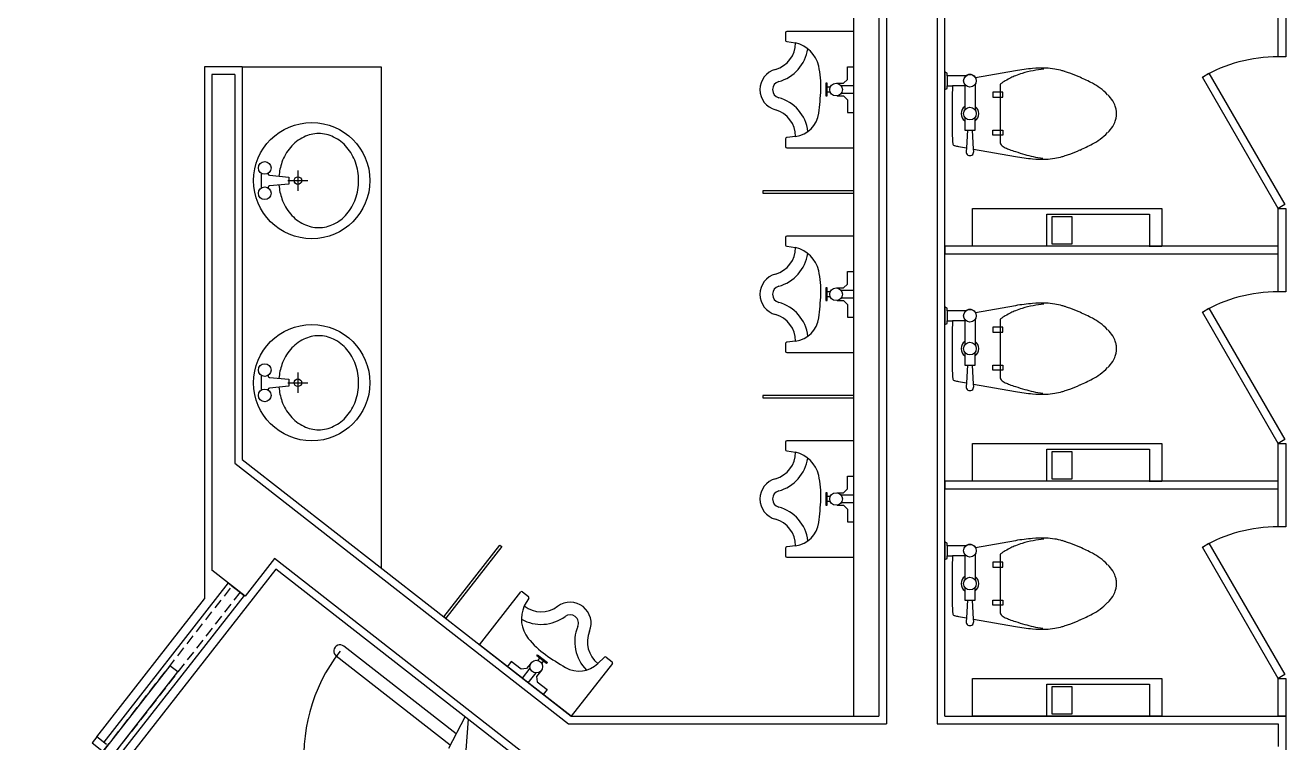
# Model space of a CAD drawing. Header units: millimetres. Extents: x -7718 to 414843, y 91724 to 341395.
# Drawn here: x 376394 to 381383, y 163884 to 166724 of the extents above; entities that cross this region are included whole.
import ezdxf

# ---------------------------------------------------------------- set-up
doc = ezdxf.new("R2010")
doc.units = ezdxf.units.MM
doc.header["$LTSCALE"] = 200
doc.header["$MEASUREMENT"] = 0
doc.linetypes.add('H0', pattern=[0.3, 0.2, -0.1])
doc.layers.add('e-plan', color=9, linetype='CONTINUOUS')

msp = doc.modelspace()

# ---------------------------------------------------------------- linework, layer by layer
at = {"layer": 'e-plan'}
for p, q in [((379802.6, 167708.6), (379802.6, 163958.6)), ((380002.6, 167708.6), (380002.6, 163958.6)), ((379772.6, 167678.6), (379772.6, 163988.6)), ((380032.6, 163988.6), (380032.6, 167678.6)), ((381352.6, 166598.6), (381352.6, 166928.6)), ((381382.6, 166928.6), (381382.6, 166598.6)), ((379402.6, 166693.6), (379402.6, 166663.6)), ((379672.6, 166698.6), (379407.6, 166698.6)), ((379672.6, 166238.6), (379672.6, 166698.6)), ((379407.6, 166658.6), (379442.6, 166653.6)), ((381382.6, 166598.6), (381352.6, 166598.6)), ((377102.6, 166558.6), (377102.6, 164452.8)), ((377252.6, 166558.6), (377102.6, 166558.6)), ((377252.6, 166558.6), (377252.6, 165005.5)), ((379647.6, 166508.6), (379647.6, 166558.6)), ((379647.6, 166558.6), (379672.6, 166558.6)), ((380032.6, 166538.6), (380032.6, 166468.6)), ((380042.6, 166533.6), (380032.6, 166538.6)), ((380312.6, 166543.6), (380154.5, 166515.7)), ((377132.6, 166528.6), (377132.6, 164566.3)), ((377222.6, 166528.6), (377132.6, 166528.6)), ((377222.6, 166528.6), (377222.6, 164990.8)), ((379567.6, 166493.6), (379562.6, 166493.6)), ((379562.6, 166493.6), (379562.6, 166443.6)), ((379567.6, 166443.6), (379567.6, 166493.6)), ((379607.6, 166493.6), (379632.6, 166493.6)), ((379632.6, 166493.6), (379647.6, 166508.6)), ((380042.6, 166523.6), (380042.6, 166533.6)), ((380042.6, 166523.6), (380042.6, 166483.6)), ((380117.6, 166523.6), (380042.6, 166523.6)), ((380112.6, 166488.6), (380112.6, 166388.6)), ((380152.6, 166488.6), (380152.6, 166388.6)), ((380252.6, 166488.6), (380252.6, 166373.6)), ((381052.6, 166518.2), (381078.6, 166533.2)), ((381352.6, 165998.6), (381052.6, 166518.2)), ((381078.6, 166533.2), (381378.6, 166013.6)), ((379562.6, 166443.6), (379567.6, 166443.6)), ((379577.6, 166478.6), (379567.6, 166478.6)), ((379577.6, 166458.6), (379567.6, 166458.6)), ((379607.6, 166443.6), (379632.6, 166443.6)), ((379672.6, 166483.6), (379622.6, 166483.6)), ((379672.6, 166453.6), (379622.6, 166453.6)), ((379632.6, 166443.6), (379647.6, 166428.6)), ((380032.6, 166468.6), (380042.6, 166473.6)), ((380042.6, 166473.6), (380042.6, 166483.6)), ((380042.6, 166483.6), (380063.9, 166483.6)), ((380062.6, 166448.6), (380062.6, 166373.6)), ((380117.6, 166483.6), (380063.9, 166483.6)), ((380262.6, 166458.6), (380222.6, 166458.6)), ((380222.6, 166458.6), (380222.6, 166438.6)), ((380222.6, 166438.6), (380262.6, 166438.6)), ((380262.6, 166438.6), (380262.6, 166458.6)), ((379647.6, 166428.6), (379647.6, 166378.6)), ((379647.6, 166378.6), (379672.6, 166378.6)), ((380062.6, 166373.6), (380062.6, 166298.6)), ((380112.6, 166358.6), (380112.6, 166308.6)), ((380152.6, 166308.6), (380152.6, 166358.6)), ((380252.6, 166373.6), (380252.6, 166258.6)), ((380112.6, 166308.6), (380152.6, 166308.6)), ((380122.6, 166308.6), (380118.4, 166238)), ((380147, 166232.8), (380142.6, 166308.6)), ((380222.6, 166308.6), (380262.6, 166308.6)), ((380222.6, 166288.6), (380222.6, 166308.6)), ((380262.6, 166288.6), (380222.6, 166288.6)), ((380262.6, 166308.6), (380262.6, 166288.6)), ((379402.6, 166273.6), (379402.6, 166243.6)), ((379442.6, 166283.6), (379407.6, 166278.6)), ((379407.6, 166238.6), (379672.6, 166238.6)), ((380087.6, 166243.6), (380118.4, 166238)), ((380118.4, 166238), (380117.6, 166223.6)), ((380147.6, 166223.6), (380147, 166232.8)), ((380147, 166232.8), (380312.6, 166203.6)), ((377327.6, 166137.9), (377327.6, 166079.3)), ((377355.6, 166137.9), (377355.6, 166134.8)), ((377472.6, 166148.6), (377472.6, 166068.6)), ((377360.1, 166129.8), (377436.6, 166122.6)), ((377436.6, 166094.6), (377360.1, 166087.4)), ((377432.6, 166108.6), (377512.6, 166108.6)), ((377436.6, 166122.6), (377436.6, 166094.6)), ((377355.6, 166082.4), (377355.6, 166079.3)), ((379672.6, 166068.6), (379312.6, 166068.6)), ((379312.6, 166068.6), (379312.6, 166058.6)), ((379312.6, 166058.6), (379672.6, 166058.6)), ((379672.6, 166058.6), (379672.6, 166068.6)), ((380142.6, 165848.6), (380142.6, 165998.6)), ((380142.6, 165998.6), (380892.6, 165998.6)), ((380892.6, 165998.6), (380892.6, 165848.6)), ((381378.6, 166013.6), (381352.6, 165998.6)), ((381352.6, 165668.6), (381352.6, 165998.6)), ((381352.6, 165998.6), (381382.6, 165998.6)), ((381382.6, 165998.6), (381382.6, 165668.6)), ((380436.6, 165848.6), (380436.6, 165975.6)), ((380436.6, 165975.6), (380842.6, 165975.6)), ((380536.6, 165965.6), (380456.6, 165965.6)), ((380456.6, 165965.6), (380456.6, 165858.6)), ((380536.6, 165858.6), (380536.6, 165965.6)), ((380842.6, 165975.6), (380842.6, 165848.6)), ((379672.6, 165888.6), (379407.6, 165888.6)), ((379672.6, 165428.6), (379672.6, 165888.6)), ((379402.6, 165883.6), (379402.6, 165853.6)), ((379407.6, 165848.6), (379442.6, 165843.6)), ((380436.4, 165848.5), (380032.6, 165848.6)), ((380032.6, 165848.6), (380032.6, 165818.6)), ((380892.6, 165848.6), (380142.6, 165848.6)), ((380842.4, 165848.4), (380436.4, 165848.5)), ((380842.6, 165848.6), (380436.6, 165848.6)), ((380456.6, 165858.6), (380536.6, 165858.6)), ((380892.4, 165848.4), (380842.4, 165848.4)), ((380842.4, 165848.4), (380842.4, 165848.4)), ((381352.6, 165848.6), (380892.4, 165848.6)), ((380892.4, 165848.6), (380892.4, 165848.4)), ((381352.6, 165818.6), (381352.6, 165848.6)), ((380032.6, 165818.6), (381352.6, 165818.6)), ((379647.6, 165698.6), (379647.6, 165748.6)), ((379647.6, 165748.6), (379672.6, 165748.6)), ((379632.6, 165683.6), (379647.6, 165698.6)), ((379567.6, 165683.6), (379562.6, 165683.6)), ((379562.6, 165683.6), (379562.6, 165633.6)), ((379567.6, 165633.6), (379567.6, 165683.6)), ((379577.6, 165668.6), (379567.6, 165668.6)), ((379577.6, 165648.6), (379567.6, 165648.6)), ((379607.6, 165683.6), (379632.6, 165683.6)), ((379672.6, 165673.6), (379622.6, 165673.6)), ((379672.6, 165643.6), (379622.6, 165643.6)), ((381382.6, 165668.6), (381352.6, 165668.6)), ((379562.6, 165633.6), (379567.6, 165633.6)), ((379607.6, 165633.6), (379632.6, 165633.6)), ((379632.6, 165633.6), (379647.6, 165618.6)), ((379647.6, 165618.6), (379647.6, 165568.6)), ((380032.6, 165608.6), (380032.6, 165538.6)), ((380042.6, 165603.6), (380032.6, 165608.6)), ((380042.6, 165593.6), (380042.6, 165603.6)), ((380042.6, 165593.6), (380042.6, 165553.6)), ((380117.6, 165593.6), (380042.6, 165593.6)), ((380312.6, 165613.6), (380154.5, 165585.7)), ((381052.6, 165588.2), (381078.6, 165603.2)), ((381352.6, 165068.6), (381052.6, 165588.2)), ((381078.6, 165603.2), (381378.6, 165083.6)), ((379647.6, 165568.6), (379672.6, 165568.6)), ((380032.6, 165538.6), (380042.6, 165543.6)), ((380042.6, 165543.6), (380042.6, 165553.6)), ((380042.6, 165553.6), (380063.9, 165553.6)), ((380117.6, 165553.6), (380063.9, 165553.6)), ((380112.6, 165558.6), (380112.6, 165458.6)), ((380152.6, 165558.6), (380152.6, 165458.6)), ((380252.6, 165558.6), (380252.6, 165443.6)), ((380062.6, 165518.6), (380062.6, 165443.6)), ((380262.6, 165528.6), (380222.6, 165528.6)), ((380222.6, 165528.6), (380222.6, 165508.6)), ((380222.6, 165508.6), (380262.6, 165508.6)), ((380262.6, 165508.6), (380262.6, 165528.6)), ((379402.6, 165463.6), (379402.6, 165433.6)), ((379442.6, 165473.6), (379407.6, 165468.6)), ((380062.6, 165443.6), (380062.6, 165368.6)), ((380252.6, 165443.6), (380252.6, 165328.6)), ((379407.6, 165428.6), (379672.6, 165428.6)), ((380112.6, 165428.6), (380112.6, 165378.6)), ((380152.6, 165378.6), (380152.6, 165428.6)), ((377327.6, 165337.9), (377327.6, 165279.3)), ((377355.6, 165337.9), (377355.6, 165334.8)), ((377472.6, 165348.6), (377472.6, 165268.6)), ((380112.6, 165378.6), (380152.6, 165378.6)), ((380122.6, 165378.6), (380118.4, 165308)), ((380147, 165302.8), (380142.6, 165378.6)), ((380222.6, 165378.6), (380262.6, 165378.6)), ((380222.6, 165358.6), (380222.6, 165378.6)), ((380262.6, 165358.6), (380222.6, 165358.6)), ((380262.6, 165378.6), (380262.6, 165358.6)), ((377360.1, 165329.8), (377436.6, 165322.6)), ((377436.6, 165294.6), (377360.1, 165287.4)), ((377432.6, 165308.6), (377512.6, 165308.6)), ((377436.6, 165322.6), (377436.6, 165294.6)), ((380087.6, 165313.6), (380118.4, 165308)), ((380118.4, 165308), (380117.6, 165293.6)), ((380147.6, 165293.6), (380147, 165302.8)), ((380147, 165302.8), (380312.6, 165273.6)), ((377355.6, 165282.4), (377355.6, 165279.3)), ((379672.6, 165258.6), (379312.6, 165258.6)), ((379312.6, 165258.6), (379312.6, 165248.6)), ((379312.6, 165248.6), (379672.6, 165248.6)), ((379672.6, 165248.6), (379672.6, 165258.6)), ((379402.6, 165073.6), (379402.6, 165043.6)), ((379672.6, 165078.6), (379407.6, 165078.6)), ((379407.6, 165038.6), (379442.6, 165033.6)), ((379672.6, 164618.6), (379672.6, 165078.6)), ((380142.6, 164918.6), (380142.6, 165068.6)), ((380142.6, 165068.6), (380892.6, 165068.6)), ((380436.6, 164918.6), (380436.6, 165045.6)), ((380436.6, 165045.6), (380842.6, 165045.6)), ((380842.6, 165045.6), (380842.6, 164918.6)), ((380892.6, 165068.6), (380892.6, 164918.6)), ((381378.6, 165083.6), (381352.6, 165068.6)), ((381352.6, 164738.6), (381352.6, 165068.6)), ((381352.6, 165068.6), (381382.6, 165068.6)), ((381382.6, 165068.6), (381382.6, 164738.6)), ((377222.6, 164990.8), (378543.8, 163958.6)), ((377252.6, 165005.5), (378554.2, 163988.6)), ((380536.6, 165035.6), (380456.6, 165035.6)), ((380456.6, 165035.6), (380456.6, 164928.6)), ((380536.6, 164928.6), (380536.6, 165035.6)), ((379647.6, 164888.6), (379647.6, 164938.6)), ((379647.6, 164938.6), (379672.6, 164938.6)), ((379632.6, 164873.6), (379647.6, 164888.6)), ((380436.4, 164918.5), (380032.6, 164918.6)), ((380032.6, 164918.6), (380032.6, 164888.6)), ((380032.6, 164888.6), (381352.6, 164888.6)), ((380892.6, 164918.6), (380142.6, 164918.6)), ((380842.4, 164918.4), (380436.4, 164918.5)), ((380842.6, 164918.6), (380436.6, 164918.6)), ((380456.6, 164928.6), (380536.6, 164928.6)), ((380892.4, 164918.4), (380842.4, 164918.4)), ((380842.4, 164918.4), (380842.4, 164918.4)), ((381352.6, 164918.6), (380892.4, 164918.6)), ((380892.4, 164918.6), (380892.4, 164918.4)), ((381352.6, 164888.6), (381352.6, 164918.6)), ((379567.6, 164873.6), (379562.6, 164873.6)), ((379562.6, 164873.6), (379562.6, 164823.6)), ((379567.6, 164823.6), (379567.6, 164873.6)), ((379577.6, 164858.6), (379567.6, 164858.6)), ((379577.6, 164838.6), (379567.6, 164838.6)), ((379607.6, 164873.6), (379632.6, 164873.6)), ((379672.6, 164863.6), (379622.6, 164863.6)), ((379562.6, 164823.6), (379567.6, 164823.6)), ((379607.6, 164823.6), (379632.6, 164823.6)), ((379672.6, 164833.6), (379622.6, 164833.6)), ((379632.6, 164823.6), (379647.6, 164808.6)), ((379647.6, 164808.6), (379647.6, 164758.6)), ((379647.6, 164758.6), (379672.6, 164758.6)), ((381382.6, 164738.6), (381352.6, 164738.6)), ((378049.8, 164382.6), (378271.5, 164666.3)), ((378279.3, 164660.1), (378057.7, 164376.5)), ((378271.5, 164666.3), (378279.3, 164660.1)), ((379402.6, 164653.6), (379402.6, 164623.6)), ((379442.6, 164663.6), (379407.6, 164658.6)), ((380032.6, 164678.6), (380032.6, 164608.6)), ((380042.6, 164673.6), (380032.6, 164678.6)), ((380042.6, 164663.6), (380042.6, 164673.6)), ((380042.6, 164663.6), (380042.6, 164623.6)), ((380117.6, 164663.6), (380042.6, 164663.6)), ((380312.6, 164683.6), (380154.5, 164655.7)), ((381052.6, 164658.2), (381078.6, 164673.2)), ((381352.6, 164138.6), (381052.6, 164658.2)), ((381078.6, 164673.2), (381378.6, 164153.6)), ((377380.5, 164613.6), (377263.6, 164463.9)), ((378940.8, 163394.6), (377380.5, 164613.6)), ((379407.6, 164618.6), (379672.6, 164618.6)), ((380032.6, 164608.6), (380042.6, 164613.6)), ((380042.6, 164613.6), (380042.6, 164623.6)), ((380042.6, 164623.6), (380063.9, 164623.6)), ((380062.6, 164588.6), (380062.6, 164513.6)), ((380117.6, 164623.6), (380063.9, 164623.6)), ((380112.6, 164628.6), (380112.6, 164528.6)), ((380152.6, 164628.6), (380152.6, 164528.6)), ((380262.6, 164598.6), (380222.6, 164598.6)), ((380222.6, 164598.6), (380222.6, 164578.6)), ((380252.6, 164628.6), (380252.6, 164513.6)), ((380262.6, 164578.6), (380262.6, 164598.6)), ((377385.7, 164571.5), (376794.7, 163815)), ((377263.6, 164463.9), (377132.6, 164566.3)), ((378898.7, 163389.5), (377385.7, 164571.5)), ((380222.6, 164578.6), (380262.6, 164578.6)), ((377196.6, 164516.2), (376704.1, 163885.8)), ((377196.6, 164516.2), (377259.6, 164467)), ((380062.6, 164513.6), (380062.6, 164438.6)), ((380112.6, 164498.6), (380112.6, 164448.6)), ((380152.6, 164448.6), (380152.6, 164498.6)), ((380252.6, 164513.6), (380252.6, 164398.6)), ((376676.5, 163907.4), (377102.6, 164452.8)), ((377259.6, 164467), (376767.1, 163836.6)), ((378191.7, 164271.8), (378354.8, 164480.6)), ((378361.8, 164481.5), (378385.5, 164463)), ((378386.3, 164456), (378368.7, 164425.3)), ((380112.6, 164448.6), (380152.6, 164448.6)), ((380122.6, 164448.6), (380118.4, 164378)), ((380147, 164372.8), (380142.6, 164448.6)), ((380222.6, 164448.6), (380262.6, 164448.6)), ((380222.6, 164428.6), (380222.6, 164448.6)), ((380262.6, 164448.6), (380262.6, 164428.6)), ((380262.6, 164428.6), (380222.6, 164428.6)), ((378057.7, 164376.5), (378049.8, 164382.6)), ((380087.6, 164383.6), (380118.4, 164378)), ((380118.4, 164378), (380117.6, 164363.6)), ((380147.6, 164363.6), (380147, 164372.8)), ((380147, 164372.8), (380312.6, 164343.6)), ((378554.2, 163988.6), (378191.7, 164271.8)), ((378317.4, 164205.3), (378302, 164185.6)), ((378356.8, 164174.5), (378317.4, 164205.3)), ((378393.2, 164196.8), (378377.8, 164177.1)), ((378417.9, 164228.3), (378420.9, 164232.3)), ((378457.3, 164197.5), (378417.9, 164228.3)), ((378420.9, 164232.3), (378460.3, 164201.5)), ((378423.5, 164211.2), (378429.7, 164219.1)), ((378439.3, 164198.9), (378445.4, 164206.8)), ((378460.3, 164201.5), (378457.3, 164197.5)), ((378717.3, 164197.4), (378554.2, 163988.6)), ((378660.3, 164197.5), (378685.8, 164222.1)), ((378692.8, 164222.9), (378716.4, 164204.4)), ((376966.1, 164188.7), (376393.5, 163455.9)), ((376425.1, 163431.2), (376997.6, 164164.1)), ((376997.6, 164164.1), (376966.1, 164188.7)), ((378377.8, 164177.1), (378356.8, 164174.5)), ((378361.1, 164139.4), (378391.9, 164178.8)), ((378384.7, 164121), (378415.5, 164160.4)), ((378432.6, 164166), (378417.2, 164146.3)), ((378417.2, 164146.3), (378419.8, 164125.3)), ((381378.6, 164153.6), (381352.6, 164138.6)), ((378419.8, 164125.3), (378459.2, 164094.5)), ((378459.2, 164094.5), (378443.8, 164074.8)), ((380142.6, 163988.6), (380142.6, 164138.6)), ((380142.6, 164138.6), (380892.6, 164138.6)), ((380436.6, 163988.6), (380436.6, 164115.6)), ((380436.6, 164115.6), (380842.6, 164115.6)), ((380536.6, 164105.6), (380456.6, 164105.6)), ((380456.6, 164105.6), (380456.6, 163998.6)), ((380536.6, 163998.6), (380536.6, 164105.6)), ((380842.6, 164115.6), (380842.6, 163988.6)), ((380892.6, 164138.6), (380892.6, 163988.6)), ((381352.6, 163988.6), (381352.6, 164138.6)), ((381352.6, 164138.6), (381382.6, 164138.6)), ((381382.6, 164138.6), (381382.6, 163988.6)), ((380456.6, 163998.6), (380536.6, 163998.6)), ((378543.8, 163958.6), (379802.6, 163958.6)), ((378554.2, 163988.6), (379772.6, 163988.6)), ((380002.6, 163958.6), (381352.6, 163958.6)), ((380032.6, 163988.6), (381382.6, 163988.6)), ((380892.6, 163988.6), (380142.6, 163988.6)), ((380842.6, 163988.6), (380436.6, 163988.6)), ((381382.6, 163988.6), (381352.6, 163988.6)), ((381352.6, 163958.6), (381352.6, 163868.6)), ((381382.6, 163988.6), (381382.6, 163838.6)), ((376676.5, 163907.4), (376658, 163883.7)), ((376715.9, 163876.6), (376676.5, 163907.4)), ((376658, 163883.7), (376697.4, 163853))]:
    msp.add_line(p, q, dxfattribs=at)
at = {"layer": 'e-plan', "ltscale": 400}
for p, q in [((379672.6, 163988.6), (379672.6, 167678.6)), ((377252.6, 166558.6), (377802.6, 166558.6)), ((377802.6, 166558.6), (377802.6, 164575.8)), ((378099.1, 163919), (377655, 164266)), ((378075.5, 163874), (377624.2, 164226.6)), ((378069.6, 163862.7), (378134.6, 163986.5)), ((378146.4, 163977.2), (378137, 163854.2))]:
    msp.add_line(p, q, dxfattribs=at)
at = {"layer": 'e-plan', "linetype": 'H0'}
for p, q in [((376701.4, 163849.9), (377212.4, 164503.9)), ((377212.4, 164503.9), (377243.9, 164479.3)), ((377243.9, 164479.3), (376732.9, 163825.3))]:
    msp.add_line(p, q, dxfattribs=at)
at = {"layer": 'e-plan'}
for centre, radius in [((379602.6, 166468.6), 25), ((380132.6, 166503.6), 25), ((380132.6, 166373.6), 25), ((377527.6, 166108.6), 230), ((377341.6, 166158.6), 25), ((377472.6, 166108.6), 15), ((377341.6, 166058.6), 25), ((379602.6, 165658.6), 25), ((380132.6, 165573.6), 25), ((377527.6, 165308.6), 230), ((380132.6, 165443.6), 25), ((377341.6, 165358.6), 25), ((377472.6, 165308.6), 15), ((377341.6, 165258.6), 25), ((379602.6, 164848.6), 25), ((380132.6, 164643.6), 25), ((380132.6, 164513.6), 25), ((378416, 164185.4), 25)]:
    msp.add_circle(centre, radius, dxfattribs=at)
for centre, radius, start, end in [((379407.6, 166693.6), 5, 90, 180), ((379333.7, 166653.6), 108.9, 285.3921, 0), ((379408.4, 166664.4), 5.89, 188.1301, 261.8699), ((379415.3, 166534.9), 121.8, 12.9076, 77.0393), ((379333.7, 166653.6), 158.9, 285.3921, 351.6019), ((381352.6, 165998.6), 600, 90, 120), ((379384.6, 166468.6), 83, 105.3921, 254.6079), ((379190.8, 166483.4), 352.1, 357.5847, 12.9076), ((380445.1, 165780.2), 774.8, 94.7636, 99.8466), ((380503.6, 165956.8), 599.2, 101.6565, 105.9454), ((380417.4, 166112.5), 441.4, 88.0277, 94.7636), ((380450.7, 166213.4), 337.2, 94.3987, 101.6565), ((380422.1, 166250.2), 303.5, 81.2538, 88.0277), ((380435.9, 166339.8), 212.9, 73.1639, 81.2538), ((380365.5, 166107.3), 455.9, 71.5651, 73.1639), ((380191.3, 165584.7), 1006.7, 70.4892, 71.5651), ((379384.6, 166468.6), 33, 105.3921, 254.6079), ((380132.6, 166503.6), 25, 28.9372, 126.8699), ((380256.1, 166488.6), 3.54, 126.8699, 180), ((380358.6, 166351.9), 174.4, 119.5675, 126.8699), ((380506.8, 166090.7), 474.7, 116.5651, 119.5675), ((380429.9, 166244.5), 302.8, 112.8053, 116.5651), ((380403.4, 166307.5), 234.4, 105.9454, 112.8053), ((380339.7, 166003.5), 562.4, 66.0375, 70.4892), ((380208, 165707), 886.9, 62.4927, 66.0375), ((380517.2, 166300.9), 217.3, 53.1301, 62.4927), ((379333.7, 166283.6), 158.9, 7.2203, 74.6079), ((378592.8, 166508.7), 950.6, 351.923, 357.5847), ((380525.3, 166448.6), 462.7, 175.6617, 180), ((380483.7, 166256.2), 273.1, 44.7808, 53.1301), ((380560.5, 166332.4), 165, 33.6901, 44.7808), ((379333.7, 166283.6), 108.9, 0, 74.6079), ((380132.6, 166373.6), 35, 124.8499, 235.1501), ((380132.6, 166373.6), 35, 304.8499, 55.1501), ((380629, 166378.1), 82.6, 17.9901, 33.6901), ((380605, 166370.3), 107.9, 9.4623, 17.9901), ((380624.9, 166373.6), 87.7, 0, 9.4623), ((379427.3, 166390.2), 107.7, 278.1301, 351.923), ((380629, 166369.1), 82.6, 326.3099, 342.0099), ((380605, 166376.9), 107.9, 342.0099, 350.5377), ((380624.9, 166373.6), 87.7, 350.5377, 360), ((377555.1, 166159.7), 134.9, 90, 115.9947), ((377555.1, 166159.7), 134.9, 64.0053, 90), ((380525.3, 166298.6), 462.7, 180, 185.7106), ((380483.7, 166491), 273.1, 306.8699, 315.2192), ((380560.5, 166414.8), 165, 315.2192, 326.3099), ((377585.9, 166119), 187.1, 139.6534, 160.6151), ((377567.1, 166135), 162.4, 115.9947, 139.6534), ((377543, 166135), 162.4, 40.3466, 64.0053), ((377524.2, 166119), 187.1, 19.3849, 40.3466), ((379407.6, 166273.6), 5, 90, 180), ((379407.6, 166243.6), 5, 180, 270), ((380069.9, 166253.1), 5.01, 185.7106, 242.9263), ((380076.7, 166266.4), 20, 242.9263, 255.9638), ((380132.7, 166490.5), 251, 255.9638, 259.6403), ((380264.9, 166258.6), 12.3, 180, 225), ((380294.9, 166288.6), 54.8, 225, 245.9278), ((380391.4, 166504.5), 291.3, 245.9278, 249.444), ((380208, 167040.2), 886.9, 293.9625, 297.5073), ((380517.2, 166446.3), 217.3, 297.5073, 306.8699), ((380132.6, 166222.7), 15, 176.6335, 3.3665), ((380487, 166759.6), 563.7, 249.444, 251.9714), ((380641.9, 167235.5), 1064.2, 251.9714, 254.0546), ((380445.1, 166967), 774.8, 260.1534, 265.2364), ((380577, 167008.2), 827.8, 254.0546, 256.4166), ((380417.4, 166634.7), 441.4, 265.2364, 271.9723), ((380440, 166441.1), 244.3, 256.4166, 265.6013), ((380422.1, 166496.9), 303.5, 271.9723, 278.7462), ((380435.9, 166407.4), 212.9, 278.7462, 286.8361), ((380365.5, 166639.9), 455.9, 286.8361, 288.4349), ((380191.3, 167162.5), 1006.7, 288.4349, 289.5108), ((380339.7, 166743.7), 562.4, 289.5108, 293.9625), ((377615.5, 166108.6), 218.4, 160.6151, 175.3623), ((377494.7, 166108.6), 218.4, 0, 19.3849), ((377360.6, 166134.8), 5, 180, 264.6091), ((377360.6, 166082.4), 5, 95.3909, 180), ((377615.5, 166108.6), 218.4, 184.6377, 199.3849), ((377494.7, 166108.6), 218.4, 340.6151, 360), ((377585.9, 166098.2), 187.1, 199.3849, 220.3466), ((377524.2, 166098.2), 187.1, 319.6534, 340.6151), ((377567.1, 166082.2), 162.4, 220.3466, 244.0053), ((377555.1, 166057.5), 134.9, 244.0053, 270), ((377555.1, 166057.5), 134.9, 270, 295.9947), ((377543, 166082.2), 162.4, 295.9947, 319.6534), ((379407.6, 165883.6), 5, 90, 180), ((379333.7, 165843.6), 108.9, 285.3921, 0), ((379408.4, 165854.4), 5.89, 188.1301, 261.8699), ((379415.3, 165724.9), 121.8, 12.9076, 77.0393), ((379333.7, 165843.6), 158.9, 285.3921, 351.6019), ((379384.6, 165658.6), 83, 105.3921, 254.6079), ((379190.8, 165673.4), 352.1, 357.5847, 12.9076), ((379384.6, 165658.6), 33, 105.3921, 254.6079), ((378592.8, 165698.7), 950.6, 351.923, 357.5847), ((381352.6, 165068.6), 600, 90, 120), ((379333.7, 165473.6), 158.9, 7.2203, 74.6079), ((380132.6, 165573.6), 25, 28.9372, 126.8699), ((380429.9, 165314.5), 302.8, 112.8053, 116.5651), ((380445.1, 164850.2), 774.8, 94.7636, 99.8466), ((380403.4, 165377.5), 234.4, 105.9454, 112.8053), ((380503.6, 165026.8), 599.2, 101.6565, 105.9454), ((380417.4, 165182.5), 441.4, 88.0277, 94.7636), ((380450.7, 165283.4), 337.2, 94.3987, 101.6565), ((380422.1, 165320.2), 303.5, 81.2538, 88.0277), ((380435.9, 165409.8), 212.9, 73.1639, 81.2538), ((380365.5, 165177.3), 455.9, 71.5651, 73.1639), ((380191.3, 164654.7), 1006.7, 70.4892, 71.5651), ((380339.7, 165073.5), 562.4, 66.0375, 70.4892), ((380208, 164777), 886.9, 62.4927, 66.0375), ((379333.7, 165473.6), 108.9, 0, 74.6079), ((379427.3, 165580.2), 107.7, 278.1301, 351.923), ((380525.3, 165518.6), 462.7, 175.6617, 180), ((380256.1, 165558.6), 3.54, 126.8699, 180), ((380358.6, 165421.9), 174.4, 119.5675, 126.8699), ((380506.8, 165160.7), 474.7, 116.5651, 119.5675), ((380517.2, 165370.9), 217.3, 53.1301, 62.4927), ((380483.7, 165326.2), 273.1, 44.7808, 53.1301), ((377555.1, 165359.7), 134.9, 90, 115.9947), ((377555.1, 165359.7), 134.9, 64.0053, 90), ((380560.5, 165402.4), 165, 33.6901, 44.7808), ((380629, 165448.1), 82.6, 17.9901, 33.6901), ((377585.9, 165319), 187.1, 139.6534, 160.6151), ((377567.1, 165335), 162.4, 115.9947, 139.6534), ((377543, 165335), 162.4, 40.3466, 64.0053), ((377524.2, 165319), 187.1, 19.3849, 40.3466), ((379407.6, 165463.6), 5, 90, 180), ((380132.6, 165443.6), 35, 124.8499, 235.1501), ((380132.6, 165443.6), 35, 304.8499, 55.1501), ((380605, 165440.3), 107.9, 9.4623, 17.9901), ((380624.9, 165443.6), 87.7, 0, 9.4623), ((380624.9, 165443.6), 87.7, 350.5377, 360), ((379407.6, 165433.6), 5, 180, 270), ((380560.5, 165484.8), 165, 315.2192, 326.3099), ((380629, 165439.1), 82.6, 326.3099, 342.0099), ((380605, 165446.9), 107.9, 342.0099, 350.5377), ((377615.5, 165308.6), 218.4, 160.6151, 175.3623), ((377494.7, 165308.6), 218.4, 0, 19.3849), ((380525.3, 165368.6), 462.7, 180, 185.7106), ((380517.2, 165516.3), 217.3, 297.5073, 306.8699), ((380483.7, 165561), 273.1, 306.8699, 315.2192), ((377360.6, 165334.8), 5, 180, 264.6091), ((377360.6, 165282.4), 5, 95.3909, 180), ((377615.5, 165308.6), 218.4, 184.6377, 199.3849), ((377494.7, 165308.6), 218.4, 340.6151, 360), ((380069.9, 165323.1), 5.01, 185.7106, 242.9263), ((380076.7, 165336.4), 20, 242.9263, 255.9638), ((380132.7, 165560.5), 251, 255.9638, 259.6403), ((380132.6, 165292.7), 15, 176.6335, 3.3665), ((380264.9, 165328.6), 12.3, 180, 225), ((380294.9, 165358.6), 54.8, 225, 245.9278), ((380391.4, 165574.5), 291.3, 245.9278, 249.444), ((380487, 165829.6), 563.7, 249.444, 251.9714), ((380641.9, 166305.5), 1064.2, 251.9714, 254.0546), ((380339.7, 165813.7), 562.4, 289.5108, 293.9625), ((380208, 166110.2), 886.9, 293.9625, 297.5073), ((380445.1, 166037), 774.8, 260.1534, 265.2364), ((380577, 166078.2), 827.8, 254.0546, 256.4166), ((380417.4, 165704.7), 441.4, 265.2364, 271.9723), ((380440, 165511.1), 244.3, 256.4166, 265.6013), ((380422.1, 165566.9), 303.5, 271.9723, 278.7462), ((380435.9, 165477.4), 212.9, 278.7462, 286.8361), ((380365.5, 165709.9), 455.9, 286.8361, 288.4349), ((380191.3, 166232.5), 1006.7, 288.4349, 289.5108), ((377585.9, 165298.2), 187.1, 199.3849, 220.3466), ((377524.2, 165298.2), 187.1, 319.6534, 340.6151), ((377567.1, 165282.2), 162.4, 220.3466, 244.0053), ((377543, 165282.2), 162.4, 295.9947, 319.6534), ((377555.1, 165257.5), 134.9, 244.0053, 270), ((377555.1, 165257.5), 134.9, 270, 295.9947), ((379407.6, 165073.6), 5, 90, 180), ((379408.4, 165044.4), 5.89, 188.1301, 261.8699), ((379333.7, 165033.6), 108.9, 285.3921, 0), ((379333.7, 165033.6), 158.9, 285.3921, 351.6019), ((379415.3, 164914.9), 121.8, 12.9076, 77.0393), ((379190.8, 164863.4), 352.1, 357.5847, 12.9076), ((379384.6, 164848.6), 83, 105.3921, 254.6079), ((379384.6, 164848.6), 33, 105.3921, 254.6079), ((378592.8, 164888.7), 950.6, 351.923, 357.5847), ((379333.7, 164663.6), 158.9, 7.2203, 74.6079), ((379333.7, 164663.6), 108.9, 0, 74.6079), ((379427.3, 164770.2), 107.7, 278.1301, 351.923), ((381352.6, 164138.6), 600, 90, 120), ((380445.1, 163920.2), 774.8, 94.7636, 99.8466), ((380417.4, 164252.5), 441.4, 88.0277, 94.7636), ((380450.7, 164353.4), 337.2, 94.3987, 101.6565), ((380422.1, 164390.2), 303.5, 81.2538, 88.0277), ((380435.9, 164479.8), 212.9, 73.1639, 81.2538), ((379407.6, 164653.6), 5, 90, 180), ((380132.6, 164643.6), 25, 28.9372, 126.8699), ((380358.6, 164491.9), 174.4, 119.5675, 126.8699), ((380506.8, 164230.7), 474.7, 116.5651, 119.5675), ((380429.9, 164384.5), 302.8, 112.8053, 116.5651), ((380403.4, 164447.5), 234.4, 105.9454, 112.8053), ((380503.6, 164096.8), 599.2, 101.6565, 105.9454), ((380365.5, 164247.3), 455.9, 71.5651, 73.1639), ((380191.3, 163724.7), 1006.7, 70.4892, 71.5651), ((380339.7, 164143.5), 562.4, 66.0375, 70.4892), ((380208, 163847), 886.9, 62.4927, 66.0375), ((379407.6, 164623.6), 5, 180, 270), ((380525.3, 164588.6), 462.7, 175.6617, 180), ((380256.1, 164628.6), 3.54, 126.8699, 180), ((380517.2, 164440.9), 217.3, 53.1301, 62.4927), ((380483.7, 164396.2), 273.1, 44.7808, 53.1301), ((380560.5, 164472.4), 165, 33.6901, 44.7808), ((380132.6, 164513.6), 35, 124.8499, 235.1501), ((380132.6, 164513.6), 35, 304.8499, 55.1501), ((380629, 164518.1), 82.6, 17.9901, 33.6901), ((380605, 164510.3), 107.9, 9.4623, 17.9901), ((380605, 164516.9), 107.9, 342.0099, 350.5377), ((380624.9, 164513.6), 87.7, 0, 9.4623), ((380624.9, 164513.6), 87.7, 350.5377, 360), ((378358.8, 164477.5), 5, 52.0014, 142.0014), ((378381.2, 164458.9), 5.89, 330.1315, 43.8713), ((378550.2, 164357.1), 83, 337.3935, 126.6093), ((380560.5, 164554.8), 165, 315.2192, 326.3099), ((380629, 164509.1), 82.6, 326.3099, 342.0099), ((378479.1, 164373.8), 121.8, 154.9622, 219.0938), ((378435.8, 164511.2), 108.9, 232.0014, 306.6093), ((378550.2, 164357.1), 33, 337.3935, 126.6093), ((380525.3, 164438.6), 462.7, 180, 185.7106), ((380069.9, 164393.1), 5.01, 185.7106, 242.9263), ((380264.9, 164398.6), 12.3, 180, 225), ((380294.9, 164428.6), 54.8, 225, 245.9278), ((380208, 165180.2), 886.9, 293.9625, 297.5073), ((380517.2, 164586.3), 217.3, 297.5073, 306.8699), ((380483.7, 164631), 273.1, 306.8699, 315.2192), ((378435.8, 164511.2), 158.9, 240.3995, 306.6093), ((378727.3, 164283.4), 158.9, 157.3935, 224.7811), ((380076.7, 164406.4), 20, 242.9263, 255.9638), ((380132.7, 164630.5), 251, 255.9638, 259.6403), ((380132.6, 164362.7), 15, 176.6335, 3.3665), ((380391.4, 164644.5), 291.3, 245.9278, 249.444), ((380487, 164899.6), 563.7, 249.444, 251.9714), ((380641.9, 165375.5), 1064.2, 251.9714, 254.0546), ((380445.1, 165107), 774.8, 260.1534, 265.2364), ((380577, 165148.2), 827.8, 254.0546, 256.4166), ((380440, 164581.1), 244.3, 256.4166, 265.6013), ((380435.9, 164547.4), 212.9, 278.7462, 286.8361), ((380365.5, 164779.9), 455.9, 286.8361, 288.4349), ((380191.3, 165302.5), 1006.7, 288.4349, 289.5108), ((380339.7, 164883.7), 562.4, 289.5108, 293.9625), ((378657.8, 164519), 352.1, 219.0938, 234.4168), ((378727.3, 164283.4), 108.9, 157.3935, 232.0014), ((380417.4, 164774.7), 441.4, 265.2364, 271.9723), ((380422.1, 164636.9), 303.5, 271.9723, 278.7462), ((378171.5, 163830.7), 675, 142.0015, 232.0015), ((379006.1, 165005.7), 950.6, 234.4168, 240.0784), ((378585.6, 164275.2), 107.7, 240.0784, 313.8713), ((378689.7, 164219), 5, 52.0014, 142.0014), ((378713.4, 164200.5), 5, 322.0014, 52.0014)]:
    msp.add_arc(centre, radius, start, end, dxfattribs=at)
at = {"layer": 'e-plan', "ltscale": 400}
msp.add_arc((377639.6, 164246.3), 25, 52.0015, 232.0017, dxfattribs=at)

doc.saveas('drawing.dxf')
